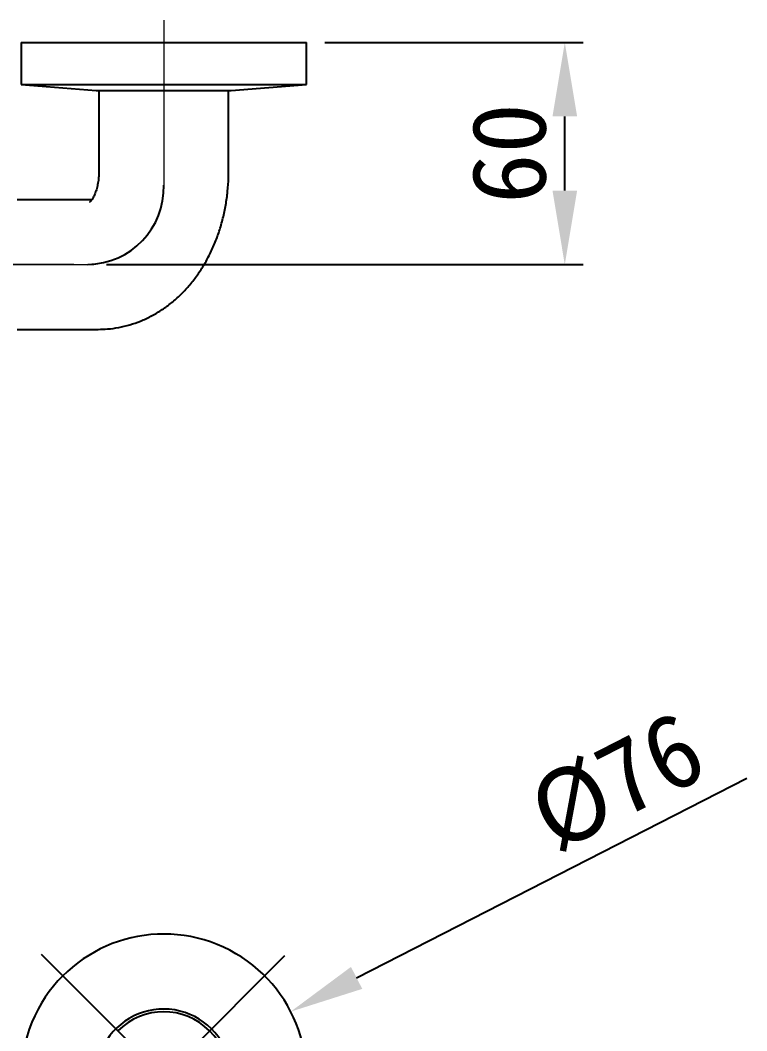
# Model space of a CAD drawing. Extents: x 13 to 1049, y 29 to 427.
# Drawn here: x 204.4 to 243.6, y 177.6 to 232.2 of the extents above; entities that cross this region are included whole.
import ezdxf

# ---------------------------------------------------------------- set-up
doc = ezdxf.new("R2010")
doc.units = 0
doc.header["$LTSCALE"] = 23.1
doc.header["$MEASUREMENT"] = 0
doc.linetypes.add('CENTERX2', pattern=[20.32, 12.7, -2.54, 2.54, -2.54])
doc.layers.get('0').update_dxf_attribs({"linetype": 'CONTINUOUS'})
doc.layers.get('Defpoints').update_dxf_attribs({"linetype": 'CONTINUOUS'})
doc.layers.add('中心线层', color=1, linetype='CENTERX2', lineweight=25)
doc.dimstyles.get("Standard").update_dxf_attribs({"dimtxt": 2.5, "dimasz": 0.18, "dimexe": 0.18, "dimexo": 0.0625, "dimgap": 0.09, "dimtad": 0, "dimtih": 1, "dimtoh": 1, "dimdec": 4, "dimzin": 0, "dimdsep": 46, "dimtxsty": 'Standard', "dimcen": 0.09, "dimadec": 0, "dimazin": 0, "dimtp": 0.001, "dimtm": 0.001, "dimtfac": 0.6, "dimtdec": 4, "dimtofl": 0, "dimtmove": 0, "dimatfit": 0, "dimfxl": 0, "dimtolj": 1, "dimtzin": 0, "dimarcsym": 0})

# ---------------------------------------------------------------- blocks, each defined once
blk = doc.blocks.new('SW_CENTERMARKSYMBOL_0')
at = {"layer": '中心线层', "color": 0}
for p, q in [((-0.707, 0.707), (-6.603, 6.603)), ((0.707, 0.707), (6.542, 6.542)), ((0, 0), (-0.354, 0.354)), ((0, 0), (-0.354, -0.354)), ((0, 0), (0.354, 0.354)), ((0, 0), (0.354, -0.354)), ((-0.707, -0.707), (-6.688, -6.688)), ((0.707, -0.707), (6.851, -6.851))]:
    blk.add_line(p, q, dxfattribs=at)
blk = doc.blocks.new('*D17')
at = {"color": 0, "lineweight": -2}
blk.add_line((222.569, 180.443), (243.635, 191.23), dxfattribs=at)
at = {"color": 0}
blk.add_solid([(222.265, 181.037), (222.873, 179.85), (219.009, 178.62)], dxfattribs=at)
at = {"layer": 'Defpoints', "color": 0}
for p in [(219.009, 178.62), (205.301, 171.602)]:
    blk.add_point(p, dxfattribs=at)
at = {"color": 0, "insert": (236.63, 191.014), "char_height": 4, "attachment_point": 5, "rotation": 27.114}
blk.add_mtext('\\A1;{%%c76}', dxfattribs=at)
blk = doc.blocks.new('*D21')
at = {"color": 0, "lineweight": -2}
for p, q in [((220.855, 230.975), (234.809, 230.975)), ((233.809, 222.975), (233.809, 226.975)), ((209.065, 218.975), (234.809, 218.975))]:
    blk.add_line(p, q, dxfattribs=at)
at = {"color": 0}
for points in [[(234.476, 226.975), (233.143, 226.975), (233.809, 230.975)], [(233.143, 222.975), (234.476, 222.975), (233.809, 218.975)]]:
    blk.add_solid(points, dxfattribs=at)
at = {"layer": 'Defpoints', "color": 0}
for p in [(219.855, 230.975), (233.809, 230.975), (208.065, 218.975)]:
    blk.add_point(p, dxfattribs=at)
at = {"color": 0, "insert": (230.809, 224.975), "char_height": 4, "attachment_point": 5, "rotation": 90}
blk.add_mtext('\\A1;60', dxfattribs=at)

msp = doc.modelspace()

# ---------------------------------------------------------------- linework, layer by layer
at = {"color": 7, "linetype": 'Continuous', "lineweight": 25}
for p, q in [((204.45501, 230.97524), (204.45501, 228.69821)), ((204.45501, 230.97524), (205.37071, 230.97524)), ((205.37071, 230.97524), (219.85501, 230.97524)), ((219.85501, 228.69821), (219.85501, 230.97524)), ((204.45501, 228.69821), (208.50501, 228.37524)), ((204.45501, 228.69821), (205.37071, 228.69821)), ((205.37071, 228.69821), (219.85501, 228.69821)), ((208.50501, 228.37524), (208.93908, 228.37524)), ((208.65501, 228.37524), (208.65501, 223.97524)), ((208.93908, 228.37524), (215.80501, 228.37524)), ((215.65501, 223.97524), (215.65501, 228.37524)), ((215.80501, 228.37524), (219.85501, 228.69821)), ((208.2702, 222.47524), (204.23541, 222.47524)), ((204.23541, 215.47524), (208.61947, 215.47524))]:
    msp.add_line(p, q, dxfattribs=at)
for radius, start, end in [(7.7, 252.035692, 151.772536), (7.7, 151.772536, 197.964308), (3.65, 298.51703, 151.772536), (3.5, 45, 135), (3.5, 315, 45)]:
    msp.add_arc((212.15501, 175.11093), radius, start, end, dxfattribs=at)
for points, knots in [([(208.65501, 223.97524), (208.65438, 223.92554), (208.6524, 223.76969), (208.62894, 223.51079), (208.57582, 223.21519), (208.50175, 222.95078), (208.41502, 222.7281), (208.32614, 222.55512), (208.2455, 222.43478), (208.19187, 222.37079), (208.16665, 222.35144), (208.17412, 222.35653), (208.17436, 222.35669)], [0, 0, 0, 0, 0.05418763, 0.16992791, 0.28554405, 0.40064423, 0.51541863, 0.63067841, 0.74762979, 0.86831809, 0.99575423, 1, 1, 1, 1]), ([(208.61947, 215.47524), (208.78643, 215.47932), (209.158, 215.48842), (209.72955, 215.56877), (210.32713, 215.71143), (210.90874, 215.91443), (211.47107, 216.17464), (212.01107, 216.49077), (212.52576, 216.8611), (213.0122, 217.28397), (213.4673, 217.75741), (213.88784, 218.27901), (214.27048, 218.84567), (214.61191, 219.45344), (214.9091, 220.0976), (215.15946, 220.77277), (215.36086, 221.47322), (215.51203, 222.19313), (215.61123, 222.92681), (215.65099, 223.52324), (215.6541, 223.87314), (215.65501, 223.97524)], [0, 0, 0, 0, 0.0422531, 0.09403657, 0.14572257, 0.19748644, 0.24950054, 0.30192802, 0.35491401, 0.40857419, 0.4629817, 0.51815566, 0.57405589, 0.63058831, 0.68762258, 0.74501766, 0.80264713, 0.86040707, 0.91824209, 0.97614459, 1, 1, 1, 1])]:
    msp.add_open_spline(points, degree=3, knots=knots, dxfattribs=at)
at = {"layer": '中心线层', "linetype": 'CENTERX2', "lineweight": 18}
for p, q in [((212.15501, 232.17524), (212.15501, 223.24737)), ((62.00829, 218.97524), (208.37611, 218.97524)), ((207.30353, 218.97524), (202.23541, 218.97524))]:
    msp.add_line(p, q, dxfattribs=at)
at = {"layer": '中心线层', "linetype": 'CENTERX2'}
msp.add_arc((207.97313, 223.16595), 4.19172, 271.255823, 1.255823, dxfattribs=at)

# ---------------------------------------------------------------- block references
at = {"layer": '中心线层'}
msp.add_blockref('SW_CENTERMARKSYMBOL_0', (212.15501, 175.11093), dxfattribs=at)

# ---------------------------------------------------------------- dimensions: what is measured, and where the dimension line sits
dim = msp.add_linear_dim(base=(233.80936, 230.97524), p1=(208.065, 218.97524), p2=(219.85501, 230.97524), angle=90, text='60', dimstyle='Standard', override={"dimtxt": 4, "dimasz": 4, "dimexe": 1, "dimexo": 1, "dimgap": 1, "dimtad": 1, "dimtih": 0, "dimtoh": 0, "dimlfac": 1, "dimcen": 3.78, "dimtp": 0, "dimtm": 0, "dimtfac": 1, "dimtmove": 1, "dimatfit": 3})
dim.commit()
dim.dimension.update_dxf_attribs({"geometry": '*D21', "text_midpoint": (230.80936, 224.97524)})
dim = msp.add_diameter_dim_2p(p1=(205.30123, 171.60156), p2=(219.00879, 178.6203), text='{%%c76}', dimstyle='Standard', override={"dimtxt": 4, "dimasz": 4, "dimexe": 7.56, "dimexo": 2.625, "dimgap": 1, "dimtad": 1, "dimtih": 0, "dimtoh": 0, "dimcen": 3.78, "dimtp": 0, "dimtm": 0, "dimtfac": 1, "dimtmove": 1, "dimatfit": 3, "dimtolj": 1})
dim.commit()
dim.dimension.update_dxf_attribs({"geometry": '*D17', "text_midpoint": (237.99761, 188.34324), "dimtype": 163})

doc.saveas('drawing.dxf')
